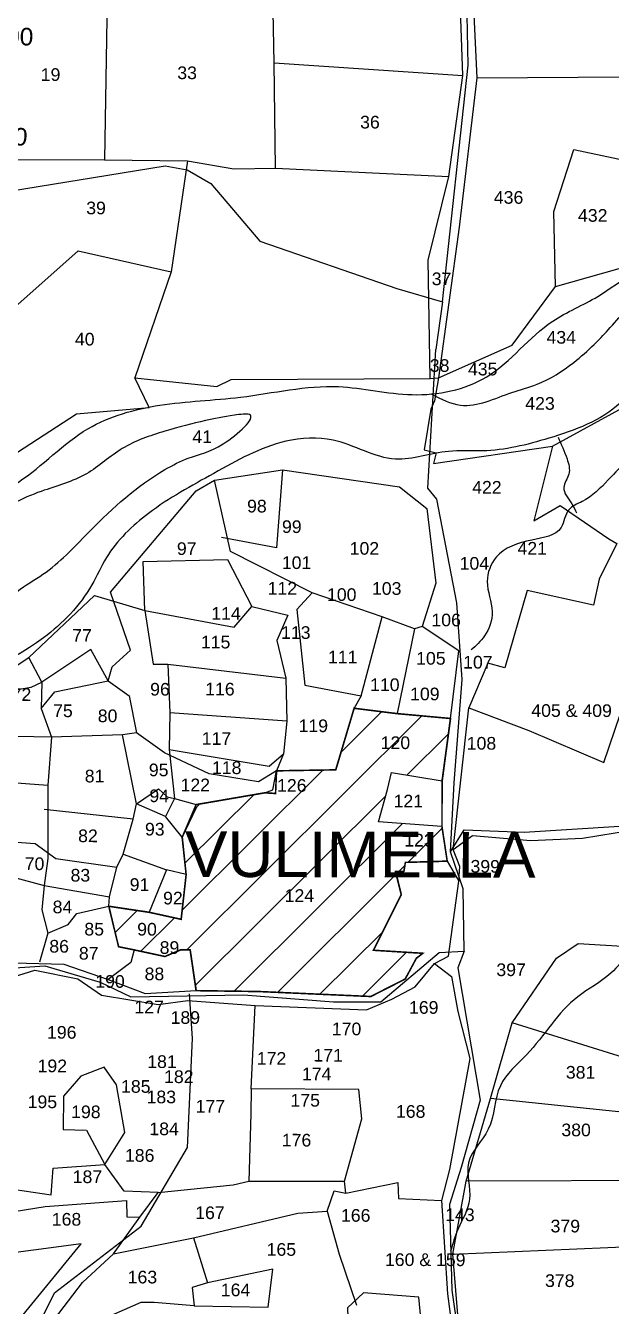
# Model space of a CAD drawing. Header units: inches. Extents: x 203305 to 209081, y 1595524 to 1601295.
# Drawn here: x 204734 to 205336, y 1598170 to 1599486 of the extents above; entities that cross this region are included whole.
import ezdxf
from ezdxf.enums import TextEntityAlignment as Align

# ---------------------------------------------------------------- set-up
doc = ezdxf.new("R2010")
doc.units = ezdxf.units.IN
doc.header["$LTSCALE"] = 15
doc.header["$MEASUREMENT"] = 0
for name, color, linetype in [('CSMark', 72, 'Continuous'), ('PLOTS', 7, 'Continuous'), ('PLOTS NO', 7, 'Continuous'), ('ROADS', 1, 'Continuous'), ('STREAMS', 4, 'Continuous')]:
    doc.layers.add(name, color=color, linetype=linetype)
doc.styles.get("Standard").update_dxf_attribs({"font": 'arial.ttf'})

msp = doc.modelspace()

# ---------------------------------------------------------------- hatches: boundary and pattern name
at = {"layer": 'PLOTS'}
h = msp.add_hatch(dxfattribs=at)
h.set_pattern_fill('ANSI31', color=40, scale=10.148613, angle=-0.1417)
h.set_pattern_definition([(44.85825, (191097.96, 1593121.116), (-22.72785, 22.84058), [])])
h.paths.add_polyline_path([(204894, 1598567.6), (204861.2, 1598574.8), (204819.6, 1598581), (204829.7, 1598539.4), (204845.6, 1598536.2), (204877.3, 1598529.4), (204893.9, 1598536.4), (204903.2, 1598536.2), (204909.3, 1598494.3), (204973.7, 1598493.4), (205088.9, 1598488.3), (205124.3, 1598506.3), (205135.7, 1598527.6), (205142.4, 1598532.7), (205091.6, 1598535.8), (205120.2, 1598593), (205114.4, 1598616.9), (205122.9, 1598616.9), (205124.4, 1598626.1), (205167.4, 1598627.4), (205162, 1598662.9), (205096.8, 1598667.8), (205106, 1598700.9), (205110.2, 1598718.4), (205162.1, 1598710), (205170.7, 1598774), (205115.8, 1598779), (205071.7, 1598784.5), (205052.8, 1598721.2), (204992, 1598720.2), (204991, 1598696.9), (204979.9, 1598697.6), (204909.4, 1598685.5), (204895.1, 1598652.1), (204899.1, 1598613.5)])
h.paths.add_polyline_path([(204885.8, 1598598.6), (205288.3, 1598597.6), (205288.4, 1598669.1), (204885.9, 1598670.1)], flags=9)
h.paths.add_polyline_path([(204989.2, 1598695.2), (205026.2, 1598695.1), (205026.2, 1598715), (204989.3, 1598715.1)], flags=24)
h.paths.add_polyline_path([(204997.1, 1598582.3), (205033.9, 1598582.2), (205033.9, 1598601.8), (204997.1, 1598601.9)], flags=24)
h.paths.add_polyline_path([(205119.9, 1598638.9), (205156.9, 1598638.8), (205156.9, 1598658.7), (205120, 1598658.8)], flags=24)
h.paths.add_polyline_path([(205095.8, 1598739.1), (205132.7, 1598739), (205132.7, 1598758.9), (205095.8, 1598759)], flags=24)
h.paths.add_polyline_path([(204872.1, 1598579.4), (204898.9, 1598579.3), (204898.9, 1598599.3), (204872.1, 1598599.3)], flags=25)
h.paths.add_polyline_path([(204845.4, 1598547.4), (204872.2, 1598547.3), (204872.3, 1598567.3), (204845.5, 1598567.3)], flags=24)
h.paths.add_polyline_path([(204868.6, 1598528.5), (204895.4, 1598528.5), (204895.5, 1598548.4), (204868.7, 1598548.5)], flags=25)

# ---------------------------------------------------------------- linework, layer by layer
for points in [[(204991.1, 1599339.4), (204989.6, 1599447.9), (204987, 1599571.5)], [(205191.5, 1599569.3), (205197.7, 1599432.3), (205179.8, 1599279), (205158.4, 1599123.9), (205154.2, 1599100.3), (205150.4, 1599091.8), (205143.8, 1599050), (205155.9, 1599046.9), (205153.2, 1599035.9), (205275.7, 1599053.8), (205256.5, 1598977.1), (205283.6, 1598992.8), (205333.5, 1598958.6), (205341.6, 1598953.8), (205323.7, 1598917.2), (205317.6, 1598890.6), (205249.7, 1598905.4), (205226.5, 1598826.2), (205209.1, 1598830.8), (205189.5, 1598785), (205251.4, 1598761.7), (205328.2, 1598728.6), (205367.6, 1598844.4)], [(205149.9, 1599123.2), (205147.8, 1599245), (205169.2, 1599330.8), (205183.3, 1599434.9), (205178.5, 1599571.1)], [(204818.7, 1599555.5), (204815.2, 1599348.1)], [(204989.6, 1599447.9), (205183.3, 1599434.9)], [(205197.7, 1599432.3), (205406.1, 1599433.7)], [(204344.9, 1599368.4), (204443.4, 1599342.3), (204441.4, 1599332.8), (204471.2, 1599323.9), (204560.2, 1599295.2), (204617.4, 1599274.6), (204682, 1599256.7), (204698.3, 1599254), (204702.2, 1599204.4), (204719.9, 1599194.1), (204788, 1599254.4), (204883.8, 1599233.1), (204846.3, 1599123.9)], [(205278.7, 1599217.8), (205277.1, 1599295.1), (205297.6, 1599358.8), (205367.1, 1599344), (205412, 1599360.4), (205472, 1599330.5), (205520.3, 1599327.5), (205586.1, 1599359.5), (205660.3, 1599344.7), (205668.3, 1599328.5)], [(204699.9, 1599348.4), (204815.2, 1599348.1), (204900.6, 1599347.1), (204948.1, 1599338.7), (204991.1, 1599339.4), (205169.2, 1599330.8)], [(204900.6, 1599347.1), (204883.8, 1599233.1)], [(204725.9, 1599047.7), (204786.5, 1599087.1), (204861, 1599093.5), (204846.3, 1599123.9), (204930.8, 1599115.2), (204945.5, 1599122.2), (205149.9, 1599123.2), (205158.4, 1599123.9), (205234, 1599157.7), (205278.7, 1599217.8), (205362.3, 1599241.7)], [(205275.7, 1599053.8), (205380.1, 1599111.1), (205451.9, 1599130.4), (205526.2, 1599178), (205646.5, 1599215.9), (205797.9, 1599248.2), (205817.4, 1599246.2), (205883.8, 1599245.6)], [(204821.5, 1598903.8), (204909.3, 1599007.9), (204928.3, 1599018.9), (204998, 1599029.5), (205118.3, 1599012), (205146.3, 1598989.7), (205155.8, 1598912.9), (205141.7, 1598868.6), (205133.8, 1598866.1), (205100.4, 1598878.4), (205028.6, 1598903), (204944.7, 1598945.5), (204928.3, 1599018.9)], [(204998, 1599029.5), (204992.1, 1598949.5), (204935.4, 1598960.1)], [(204856.6, 1598885.1), (204855.1, 1598935.3), (204941.7, 1598937.3), (204966.7, 1598889)], [(204674.8, 1598795.7), (204737.3, 1598836.7), (204804.8, 1598900.4), (204856.6, 1598885.1), (204948.6, 1598867.9), (204966.7, 1598889), (205003.7, 1598880.1), (204992.3, 1598854.1), (205001.7, 1598815.3), (205002.7, 1598771.2), (204999.1, 1598737.8), (204992, 1598720.2), (204973.3, 1598708.8), (204922.9, 1598717), (204876.7, 1598738.6), (204848.2, 1598759.1), (204833.7, 1598757.1), (204760.7, 1598754.8), (204757.1, 1598705.4), (204756.9, 1598630), (204753.3, 1598602.2), (204750.8, 1598577.4), (204757.1, 1598553.4), (204748.5, 1598523.5)], [(204819.1, 1598812.6), (204823.1, 1598827.2), (204841.8, 1598844.1), (204821.5, 1598903.8)], [(205028.6, 1598903), (205012.7, 1598886), (205021, 1598808.2), (205079, 1598797.2), (205100.4, 1598878.4)], [(204856.6, 1598885.1), (204865.3, 1598829.7), (204880.4, 1598829.7), (204882.5, 1598779.9), (204881.7, 1598742), (204887, 1598691.9), (204909.4, 1598685.5), (204979.9, 1598697.6), (204988.2, 1598700.8), (204992, 1598720.2)], [(205071.7, 1598784.5), (205115.8, 1598779), (205170.7, 1598774), (205179.4, 1598843.4), (205141.7, 1598868.6)], [(205133.8, 1598866.1), (205115.8, 1598779)], [(204750.1, 1598784.2), (204764.3, 1598801.5), (204819.1, 1598812.6), (204801.1, 1598844.8), (204750.9, 1598811.4)], [(204652.4, 1598680.6), (204660.2, 1598712.8), (204670.2, 1598756.5), (204674.8, 1598795.7), (204739.9, 1598806.1), (204750.9, 1598811.4), (204737.3, 1598836.7)], [(204880.4, 1598829.7), (205001.7, 1598815.3)], [(204750.9, 1598811.4), (204750.1, 1598784.2), (204760.7, 1598754.8)], [(204819.1, 1598812.6), (204840.6, 1598797.4), (204848.2, 1598759.1)], [(205079, 1598797.2), (205071.7, 1598784.5), (205052.8, 1598721.2), (204992, 1598720.2)], [(204705, 1598503.3), (204743.7, 1598515.2), (204787.8, 1598506.6), (204812.1, 1598489.5), (204870.3, 1598479.9), (204900.9, 1598484.3), (204970.2, 1598479.1), (205084.5, 1598474.6), (205110.5, 1598485.7), (205134.4, 1598498.3), (205154.2, 1598522.3), (205168.6, 1598529.8), (205179.5, 1598606.9), (205180.5, 1598622), (205173.6, 1598639.4), (205189.5, 1598785)], [(205002.7, 1598771.2), (204882.5, 1598779.9)], [(205170.7, 1598774), (205162.1, 1598710), (205162, 1598662.9), (205167.4, 1598627.4)], [(204633.1, 1598631.3), (204644.3, 1598679.9), (204652.4, 1598680.6), (204668.6, 1598650.9), (204744.1, 1598645.4), (204765.3, 1598630.2), (204827.8, 1598621.2), (204834.5, 1598634.6), (204844.5, 1598670.6), (204848.1, 1598686.4), (204833.7, 1598757.1)], [(204760.7, 1598754.8), (204670.2, 1598756.5)], [(204881.7, 1598742), (204984.3, 1598725.1), (204999.1, 1598737.8)], [(204660.2, 1598712.8), (204757.1, 1598705.4)], [(205162, 1598662.9), (205096.8, 1598667.8), (205106, 1598700.9), (205110.2, 1598718.4), (205162.1, 1598710)], [(204848.1, 1598686.4), (204870.6, 1598701.7), (204879.5, 1598693.5), (204887, 1598691.9)], [(204899.1, 1598613.5), (204895.1, 1598652.1), (204877.8, 1598673.2), (204848.1, 1598686.4)], [(204887, 1598691.9), (204877.8, 1598673.2)], [(205173.6, 1598639.4), (205193.4, 1598653.9), (205253.2, 1598648.7), (205306.5, 1598650.9), (205407.3, 1598667.5), (205482.1, 1598681.1), (205512.6, 1598685.3)], [(204844.5, 1598670.6), (204753.1, 1598680.4)], [(204909, 1598681.6), (204895.1, 1598652.1)], [(204541.5, 1598658.2), (204599.9, 1598624.7), (204613.7, 1598633.4), (204633.1, 1598631.3), (204650.7, 1598629.5), (204675.4, 1598623.1), (204753.3, 1598602.2)], [(204834.5, 1598634.6), (204878.8, 1598618.4), (204861.2, 1598574.8), (204819.6, 1598581)], [(204709.4, 1598523.1), (204773.4, 1598521.5), (204819, 1598505.6), (204856.9, 1598491.5), (204909.3, 1598494.3), (204973.7, 1598493.4), (205088.9, 1598488.3), (205124.3, 1598506.3), (205135.7, 1598527.6), (205142.4, 1598532.7), (205091.6, 1598535.8), (205120.2, 1598593), (205114.4, 1598616.9), (205122.9, 1598616.9), (205124.4, 1598626.1), (205167.4, 1598627.4), (205179.5, 1598606.9)], [(204757.1, 1598553.4), (204777.9, 1598562.3), (204786.8, 1598573.6), (204819.6, 1598581), (204820.5, 1598590.6), (204827.8, 1598621.2)], [(204861.2, 1598574.8), (204894, 1598567.6), (204899.1, 1598613.5), (204878.8, 1598618.4)], [(204753.3, 1598602.2), (204820.5, 1598590.6)], [(204819.6, 1598581), (204829.7, 1598539.4), (204845.6, 1598536.2), (204842.2, 1598523.2), (204819, 1598505.6)], [(205798.2, 1598196.7), (205786.3, 1598188.2), (205693.4, 1598126), (205688.7, 1598135.5), (205686.6, 1598177.7), (205664.6, 1598180.3), (205396, 1598181.7), (205391.9, 1598153.1), (205389.2, 1598092), (205191.5, 1598092.1), (205179.3, 1598148.8), (205173.2, 1598223.4), (205187, 1598298.4), (205211.9, 1598383.6), (205234.2, 1598461.1), (205279.8, 1598527.6), (205302, 1598542.7), (205512.7, 1598530)], [(204845.6, 1598536.2), (204877.3, 1598529.4), (204893.9, 1598536.4), (204903.2, 1598536.2), (204909.3, 1598494.3)], [(205154.2, 1598522.3), (205171.9, 1598508.8), (205178.2, 1598472.9), (205190.8, 1598424.5), (205169.6, 1598310.4), (205161.6, 1598278.6), (205167.8, 1598182.7), (205187.5, 1598032)], [(204412, 1598033.3), (204480.6, 1597979.7), (204592.1, 1598052.8), (204660.4, 1598052.7), (204678.2, 1598077.9), (204703.5, 1598077.8), (204714.4, 1598140.2), (204791.1, 1598234.2), (204692.8, 1598221.1), (204711.9, 1598265.6), (204754.1, 1598272.5), (204837.9, 1598278.6), (204838.2, 1598261.9), (204851.6, 1598261.5), (204870.2, 1598287), (204947.4, 1598294.7), (204963.4, 1598298.4), (205061.7, 1598298.5), (205079.6, 1598362.6), (205076.7, 1598392.6), (204965.9, 1598393.3), (204970.2, 1598479.1)], [(205426.7, 1598401.4), (205234.2, 1598461.1)], [(204870.2, 1598287), (204835.5, 1598288.4), (204815.5, 1598315.5), (204836, 1598348.5), (204827.6, 1598397.4), (204814.7, 1598415.6), (204790.9, 1598406.4), (204773.1, 1598385.7), (204772.6, 1598351.6), (204796.7, 1598351.1), (204815.5, 1598315.5)], [(204965.9, 1598393.3), (204965.5, 1598367.8), (204963.4, 1598298.4)], [(205416, 1598362.4), (205211.9, 1598383.6)], [(204711.9, 1598265.6), (204714.3, 1598291.2), (204760.5, 1598284.6), (204762.4, 1598312), (204815.5, 1598315.5)], [(204906.8, 1598240.2), (205014, 1598265.8), (205043.9, 1598267.6), (205051.1, 1598288.5), (205063.1, 1598286.2), (205061.7, 1598298.5)], [(205063.1, 1598286.2), (205116.6, 1598297.3), (205117.4, 1598280.6), (205161.6, 1598278.6)], [(205402.9, 1598299.3), (205187, 1598298.4)], [(205043.9, 1598267.6), (205056.3, 1598223.5), (205074.3, 1598171.2)], [(204738, 1598116.4), (204749.3, 1598138), (204792.5, 1598194.4), (204824.4, 1598224), (204851.6, 1598261.5)], [(204824.4, 1598224), (204906.8, 1598240.2), (204921.1, 1598194.1)], [(205173.2, 1598223.4), (205396.1, 1598233.1)], [(204983.5, 1598169.2), (204988.1, 1598208.1), (204921.1, 1598194.1), (204905.3, 1598189.2), (204907.5, 1598170.5), (204983.5, 1598169.2)], [(205152.4, 1598032.6), (205138.2, 1598179.3), (205081.3, 1598183.6), (205064.8, 1598168.3), (205069.7, 1598033.2), (205070.3, 1598028.5)], [(204907.5, 1598170.5), (204866.2, 1598173.7), (204852.7, 1598173.7), (204818.3, 1598158.8), (204754.9, 1598125.7), (204738, 1598116.4), (204720, 1598062.6)]]:
    msp.add_lwpolyline(points, dxfattribs=at)
at = {"layer": 'PLOTS', "color": 40, "const_width": 1.62}
msp.add_lwpolyline([(204909.3, 1598494.3), (204903.2, 1598536.2), (204893.9, 1598536.4), (204877.3, 1598529.4), (204845.6, 1598536.2), (204829.7, 1598539.4), (204819.6, 1598581), (204861.2, 1598574.8), (204894, 1598567.6), (204899.1, 1598613.5), (204895.1, 1598652.1), (204909.4, 1598685.5), (204979.9, 1598697.6), (204991, 1598696.9), (204992, 1598720.2), (205052.8, 1598721.2), (205071.7, 1598784.5), (205115.8, 1598779), (205170.7, 1598774), (205162.1, 1598710), (205162, 1598662.9), (205167.4, 1598627.4), (205124.4, 1598626.1), (205122.9, 1598616.9), (205114.4, 1598616.9), (205120.2, 1598593), (205091.6, 1598535.8), (205142.4, 1598532.7), (205135.7, 1598527.6), (205124.3, 1598506.3), (205088.9, 1598488.3), (204973.7, 1598493.4), (204909.3, 1598494.3)], dxfattribs=at)
at = {"layer": 'ROADS'}
for points in [[(205162.7, 1599202.1), (205189.1, 1599445.2), (205186.4, 1599565.7), (205188.4, 1599698.3), (205200.1, 1599871), (205226, 1600029.4), (205271.6, 1600231.1)], [(204305.1, 1600022.6), (204430, 1599875.9), (204484.3, 1599764), (204541, 1599609.6), (204583.1, 1599499.3), (204629.3, 1599395.6), (204672.6, 1599335.8), (204702.6, 1599313.5), (204877.4, 1599342), (204900.1, 1599337.7), (204924.4, 1599323.9), (204975, 1599264.6), (205115.7, 1599216), (205162.7, 1599202.1), (205155.7, 1599153)], [(205170.7, 1598636.8), (205184.9, 1598659.6), (205246.6, 1598657.3), (205344.5, 1598663.4), (205489.4, 1598690.6), (205574, 1598715.1), (205725.5, 1598782.6), (205886.3, 1598840.9), (206049.9, 1598905.7), (206150, 1598930.7), (206308.2, 1598965.2), (206391.8, 1598977.2), (206475.7, 1599032.2), (206565.7, 1599072.5), (206731, 1599122.7), (206803.7, 1599191.6), (206887.9, 1599272.2), (206923.2, 1599298.3), (206943.5, 1599311.5)], [(204065.3, 1598138.5), (204172.6, 1598201.4), (204256.5, 1598251.7), (204382, 1598321.8), (204568.3, 1598412.5), (204660, 1598483.8), (204688.9, 1598508.6), (204717.9, 1598517.5), (204754, 1598519.9), (204810.6, 1598503), (204842.3, 1598488.1), (204958.1, 1598489.9), (205050.6, 1598482.7), (205099.2, 1598482.9), (205159, 1598533.6), (205184.7, 1598534.9), (205183.8, 1598598.9), (205170.7, 1598636.8), (205174.7, 1598707.8), (205182.9, 1598814.1), (205177.2, 1598892.9), (205156.9, 1598999.5), (205147.4, 1599010.6), (205155.7, 1599153)], [(205184.7, 1598534.9), (205178.2, 1598517.8), (205201.1, 1598381.9), (205181.6, 1598312.6), (205169.6, 1598274.7), (205172.2, 1598186.6), (205184.9, 1598098.6), (205201.2, 1597965.5), (205205, 1597867.3), (205206.5, 1597791.4), (205204.4, 1597707.1), (205206.4, 1597627.6), (205215.8, 1597485.4), (205225.7, 1597372.8), (205236, 1597266.6), (205245.8, 1597105.3), (205251.1, 1596929.6), (205252.6, 1596828.8), (205232.4, 1596712.8), (205220.5, 1596607.6), (205210.9, 1596541.3), (205196, 1596467.4), (205194.9, 1596330.4), (205201.3, 1596221.2)], [(203815.4, 1596873.2), (203917.9, 1597042.7), (203995.9, 1597161.2), (204095.7, 1597289.8), (204113.7, 1597348.7), (204148.9, 1597361.4), (204229.9, 1597457.7), (204331.1, 1597581.4), (204428.7, 1597714.3), (204490.2, 1597835.8), (204508.9, 1597840.3), (204680, 1598053.8), (204711.1, 1598077.6), (204763.8, 1598183.6), (204853, 1598252.4), (204900.4, 1598333.2), (204905.6, 1598445.3), (204902.7, 1598491)]]:
    msp.add_lwpolyline(points, dxfattribs=at)
at = {"layer": 'STREAMS'}
for points in [[(205116.1, 1600420.1), (205012.4, 1600352.9), (204943, 1600295.7), (204842.5, 1600221.2), (204822.3, 1600168.8), (204801, 1600121.8), (204792.6, 1600078.2), (204789.5, 1600006.4), (204785.8, 1599943.4), (204754.5, 1599914.6), (204739.7, 1599887), (204703.5, 1599833.6), (204663.9, 1599802.5), (204617.9, 1599770.2), (204577.7, 1599706.7), (204563.5, 1599687.3), (204522.8, 1599668.5), (204462.6, 1599646.9), (204379.5, 1599631.2), (204330.9, 1599596.9), (204273, 1599568.8), (204216.4, 1599547.8), (204158.6, 1599510.2), (204118.5, 1599495.6), (204067.8, 1599485.7), (204054.2, 1599471.6)], [(203972.7, 1598365.9), (204022.7, 1598368.2), (204062.4, 1598389.4), (204121, 1598402.1), (204164.3, 1598419), (204245.5, 1598437.7), (204326.7, 1598461.3), (204363.4, 1598511.8), (204433.9, 1598606.4), (204471.9, 1598690.4), (204509.3, 1598773.2), (204534.5, 1598834.9), (204568.8, 1598890.3), (204602.5, 1598931.7), (204669.7, 1598986.4), (204726.7, 1599017), (204798.2, 1599071.7), (204872, 1599095.9), (204955, 1599104.2), (205055.7, 1599115), (205131.3, 1599106.8), (205208, 1599125.2), (205275.8, 1599182.3), (205322.3, 1599207.8), (205358.9, 1599230.3), (205430.9, 1599241.1), (205512.1, 1599259.8), (205603.6, 1599273.5), (205676.2, 1599283.7), (205732.4, 1599301.9), (205836.5, 1599347.5), (205929.8, 1599349.8), (206011.6, 1599373.3), (206122.6, 1599390.7), (206205.7, 1599413.7), (206302.7, 1599431.1), (206366.2, 1599446.8), (206445.9, 1599468.1), (206583.9, 1599511.1), (206662.1, 1599556), (206729.3, 1599596.6), (206876, 1599689.8), (206972.6, 1599769.4), (207014.2, 1599846.1), (207071.3, 1599926.7), (207095.8, 1599952.8), (207151.3, 1599980.7), (207234.4, 1600006.7), (207325.3, 1600018.7), (207399.1, 1600019.1), (207452.8, 1600019.6), (207498.6, 1600045.1), (207624, 1600076.7), (207713.8, 1600120.4), (207782.8, 1600164.1), (207825.6, 1600189), (207911.1, 1600227.2), (207942.2, 1600245.4), (208007, 1600269), (208022.9, 1600283.6)], [(206158.6, 1599218.8), (206198.7, 1599250.6), (206262.5, 1599269.2), (206315.7, 1599290.9), (206362.1, 1599333.3), (206374.1, 1599358.3), (206373.6, 1599398.9), (206330.4, 1599404), (206272.8, 1599391.7), (206184.6, 1599368.8), (206093.2, 1599357.1), (205917.6, 1599298.7), (205858.2, 1599288.2), (205761.9, 1599289.7), (205684.3, 1599261.8), (205588.5, 1599243.2), (205507.2, 1599231.6), (205414.5, 1599188), (205381.6, 1599146.7), (205345.2, 1599098.1), (205271.9, 1599062), (205203.7, 1599049), (205168.6, 1599048.5), (205114.2, 1599040.5), (205050.2, 1599060), (205001.4, 1599058.8), (204927.5, 1599025.9), (204860.5, 1598984.8), (204817.2, 1598939.3), (204802.2, 1598911.2), (204752.6, 1598856.9), (204638.4, 1598777.5), (204595.8, 1598725.1), (204548.1, 1598695.2), (204505.5, 1598643.4), (204491.6, 1598609.1), (204467.8, 1598574.7), (204455.2, 1598549.2), (204422, 1598506.1), (204392.5, 1598479.9), (204333.4, 1598426.6), (204299.6, 1598409.2), (204259.5, 1598399.3), (204224.5, 1598380.6), (204200.7, 1598383.2), (204153.1, 1598357), (204086.8, 1598340.3), (204053.5, 1598306.7), (204054, 1598257.3), (204056.5, 1598225.4), (204069.5, 1598206.6), (204087, 1598179.7), (204101.9, 1598157.2), (204139.3, 1598065.9), (204172.4, 1598047.7), (204211.7, 1598013.2), (204226, 1597985.1), (204287.9, 1597958.1), (204312.8, 1597916.1), (204287.1, 1597881.8), (204284.5, 1597844.9), (204269.4, 1597800.6), (204257.4, 1597786.2), (204239.8, 1597753.8), (204228.5, 1597737.8), (204187.2, 1597732.9), (204149, 1597728.6), (204102.7, 1597712.5), (204039.5, 1597709.5), (203977.6, 1597713.4), (203923.2, 1597706.1)], [(205151.6, 1599107.1), (205181, 1599096), (205233.9, 1599109), (205259.7, 1599117.5), (205297.4, 1599139.9), (205318.3, 1599158.2), (205332.7, 1599173.3), (205351.1, 1599192.1), (205401.2, 1599218.3), (205425, 1599240.4)], [(205456.7, 1599108.3), (205425.3, 1599092.7), (205389.3, 1599070.6), (205376.8, 1599061.5), (205332.9, 1599019.1), (205306.1, 1598997), (205292.3, 1598988.5), (205284.4, 1598970.3), (205254.3, 1598957.3), (205217.7, 1598939.7), (205208.5, 1598914.9), (205213.6, 1598883.6), (205205.7, 1598858.8), (205192, 1598844.4)], [(204585.1, 1598826.9), (204600.3, 1598856), (204613.3, 1598884), (204633.3, 1598910.2), (204674.2, 1598957), (204695.5, 1598977.7), (204750.2, 1599007.4), (204796.7, 1599025.4), (204833.5, 1599051.4), (204877.1, 1599069.1), (204918.9, 1599080.1), (204948.7, 1599085.6), (204964.2, 1599086.3), (204937.3, 1599056.3), (204901.3, 1599041.5), (204877.3, 1599029.7), (204800.9, 1598967.2), (204755.1, 1598924.5), (204705.7, 1598885.8), (204684.6, 1598854), (204654.2, 1598837.5), (204632.8, 1598826.6), (204599.6, 1598826.7), (204585.1, 1598826.9)], [(205281.4, 1599063), (205290.5, 1599040.8), (205292.4, 1599025.1), (205287.2, 1599011.4), (205295.6, 1598994.4), (205300.2, 1598985.2)], [(205513.6, 1598651.5), (205445.8, 1598634.1), (205387.2, 1598623.8), (205375.5, 1598599.8), (205365, 1598576.4), (205353.2, 1598536.1), (205335.5, 1598512.1), (205301.6, 1598488.1), (205248.8, 1598428.4), (205222, 1598396.6), (205209.5, 1598351.8), (205189.3, 1598317.3), (205190.4, 1598279.9), (205178.6, 1598249.4), (205170.8, 1598226.6)], [(206814, 1598333.8), (206825, 1598298.2), (206831.2, 1598269.7), (206842.2, 1598232.7), (206836.3, 1598198.5), (206797.9, 1598159.4), (206784.9, 1598122.9), (206659.9, 1598074), (206610.4, 1598027.8), (206576.9, 1598000.3), (206545.7, 1597981.7), (206395.8, 1597964.2), (206369.5, 1597953.1), (206331.6, 1597917.1), (206302.6, 1597894.1), (206241.1, 1597881.7), (206182.3, 1597879.7), (206070.8, 1597896), (206033, 1597919.6), (205969.8, 1597937.6), (205888.3, 1597949.8), (205821.4, 1597945.5), (205769.4, 1597912.2), (205708, 1597907.5), (205684.8, 1597928.5), (205609.6, 1597948.7), (205587.8, 1597961.6), (205502.2, 1597942.7), (205458.6, 1597928.6), (205337.6, 1597953.4), (205300.3, 1597970.9), (205278, 1597979), (205234.4, 1597988.4), (205200.1, 1597995.6)]]:
    msp.add_spline(points, degree=3, dxfattribs=at)

# ---------------------------------------------------------------- texts
at = {"layer": 'CSMark', "color": 1}
for s, rotation, p in [('38.500', 358.6498, (204665.2, 1599476.3, -8)), ('38.600', 355.2462, (204659.4, 1599377.6, -8))]:
    msp.add_text(s, height=18, rotation=rotation, dxfattribs=at).set_placement(p, align=Align.MIDDLE_LEFT)
at = {"layer": 'PLOTS NO'}
for s, p in [('19', (204759.8, 1599435.7)), ('33', (204900.1, 1599437.5)), ('36', (205088, 1599386.8)), ('39', (204806.5, 1599298.6)), ('37', (205161.6, 1599225.8)), ('40', (204794.9, 1599163.8)), ('38', (205159.6, 1599136.7)), ('41', (204915.6, 1599063.5)), ('98', (204971.8, 1598992.2)), ('99', (205007.7, 1598971.1)), ('97', (204899.7, 1598948.5)), ('102', (205082.3, 1598948.8)), ('101', (205012.6, 1598934.1)), ('104', (205195.3, 1598933.4)), ('112', (204998, 1598907.8)), ('100', (205059, 1598901.3)), ('103', (205105.2, 1598907.6)), ('114', (204940.1, 1598881.9)), ('106', (205166.3, 1598875.2)), ('113', (205011.8, 1598862.3)), ('77', (204792.1, 1598859.3)), ('115', (204929.4, 1598852.5)), ('111', (205060, 1598837.1)), ('105', (205150.6, 1598835.8)), ('107', (205198.9, 1598831.8)), ('110', (205103.3, 1598808.7)), ('72', (204729.9, 1598798.6)), ('96', (204872.2, 1598804)), ('116', (204933.8, 1598804.2)), ('109', (205144.4, 1598799.2)), ('75', (204772.5, 1598781.9)), ('80', (204818.4, 1598776.7)), ('119', (205029.8, 1598766.5)), ('117', (204930.3, 1598753.4)), ('120', (205114.2, 1598749.1)), ('108', (205202.6, 1598748.5)), ('95', (204870.9, 1598721.1)), ('118', (204940.8, 1598723.4)), ('81', (204805, 1598714.8)), ('122', (204908.5, 1598705.7)), ('126', (205007.7, 1598705.2)), ('94', (204871.4, 1598694.5)), ('121', (205127.4, 1598689.1)), ('82', (204798.2, 1598653.4)), ('93', (204866.9, 1598660.2)), ('123', (205138.4, 1598648.9)), ('70', (204743.3, 1598624.7)), ('83', (204790.4, 1598612.9)), ('91', (204851.2, 1598603.3)), ('92', (204885.5, 1598589.4)), ('124', (205015.5, 1598592)), ('84', (204772, 1598580.3)), ('85', (204804.6, 1598557.5)), ('90', (204858.9, 1598557.4)), ('86', (204768.6, 1598539.9)), ('87', (204799, 1598532.7)), ('89', (204882, 1598538.6)), ('88', (204866.5, 1598511.5)), ('127', (204861.1, 1598477.5))]:
    msp.add_text(s, height=13, rotation=359.8583, dxfattribs=at).set_placement(p, align=Align.MIDDLE_CENTER)
for s, p in [('436', (205215.3, 1599303)), ('432', (205301.8, 1599284.5)), ('434', (205269.4, 1599159.2)), ('435', (205188.7, 1599126.6)), ('423', (205247.6, 1599091.3)), ('422', (205193, 1599005.1)), ('421', (205239.6, 1598942.4)), ('405 & 409', (205253.8, 1598775.7)), ('399', (205191.3, 1598615.6)), ('397', (205217.9, 1598509.3)), ('190', (204805.7, 1598497.3)), ('189', (204883.1, 1598460.2)), ('169', (205128.1, 1598470.6)), ('170', (205048.8, 1598448.5)), ('196', (204756.1, 1598445)), ('171', (205029.9, 1598421.5)), ('192', (204746.4, 1598410.5)), ('181', (204859.1, 1598414.9)), ('172', (204971.7, 1598418.2)), ('182', (204876.4, 1598399.4)), ('174', (205018.1, 1598402.2)), ('381', (205289.3, 1598403.9)), ('185', (204832.2, 1598389.4)), ('195', (204736.2, 1598373.6)), ('183', (204858.4, 1598378.6)), ('177', (204908.8, 1598369)), ('175', (205006.3, 1598375.2)), ('198', (204780.9, 1598363.3)), ('168', (205114.7, 1598363.7)), ('184', (204861.3, 1598345.8)), ('380', (205284.7, 1598344.7)), ('176', (204997.4, 1598334.2)), ('186', (204836.2, 1598318.5)), ('187', (204782.5, 1598296.6)), ('168', (204761, 1598252.9)), ('167', (204908.4, 1598259.6)), ('166', (205058.2, 1598256.9)), ('143', (205165.3, 1598257.5)), ('379', (205273.6, 1598245.9)), ('165', (204981.8, 1598221.9)), ('160 & 159', (205103.4, 1598211.4)), ('163', (204839, 1598193.5)), ('378', (205267.9, 1598189.8)), ('164', (204934.7, 1598180.3))]:
    msp.add_text(s, height=13, rotation=359.8583, dxfattribs=at).set_placement(p)
at = {"layer": 'PLOTS NO', "color": 1}
msp.add_text('VULIMELLA ', height=46.89, rotation=359.8583, dxfattribs=at).set_placement((205087.1, 1598634.2), align=Align.MIDDLE_CENTER)

doc.saveas('drawing.dxf')
